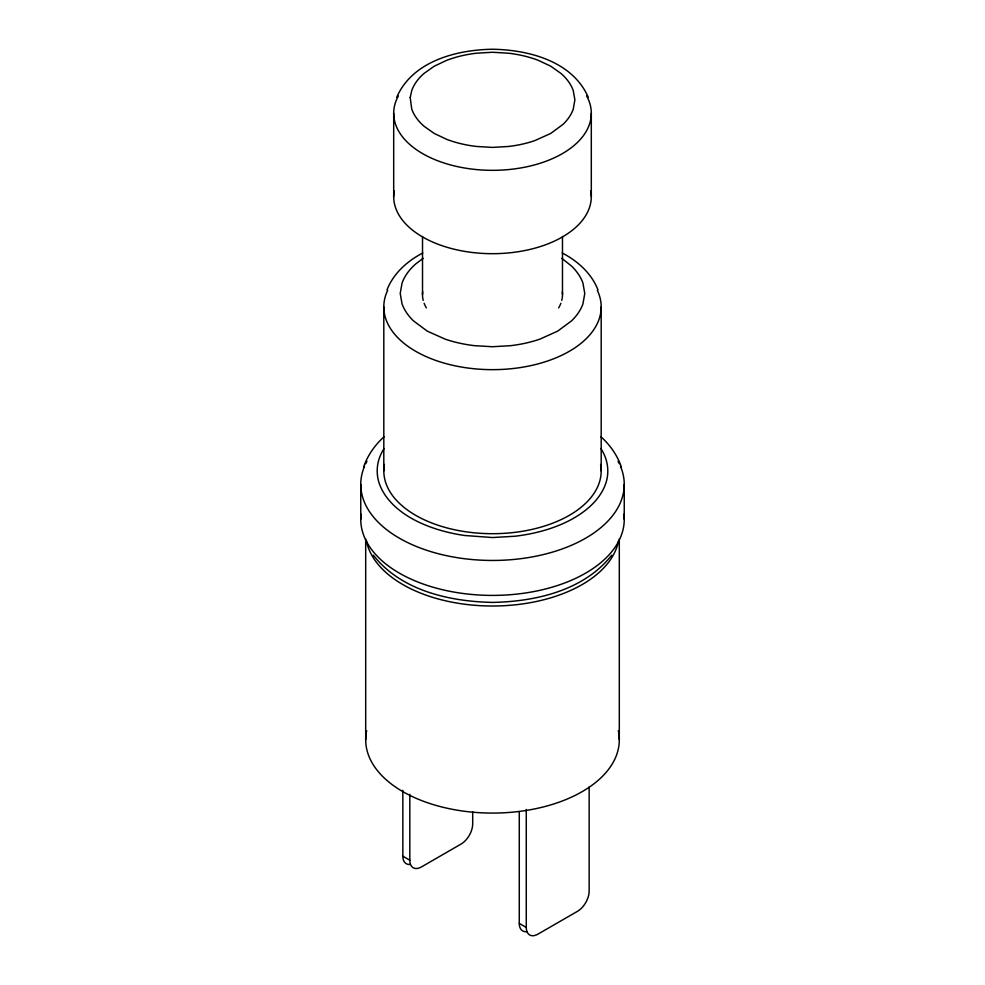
<?xml version="1.0" encoding="UTF-8"?>
<svg xmlns="http://www.w3.org/2000/svg" width="985" height="985" viewBox="0 0 985 985"><rect width="100%" height="100%" fill="white"/><g stroke="black" fill="none" stroke-linecap="round" stroke-linejoin="round"><path stroke-width="1.48" d="M363.551 467.161C367.553 455.402 374.953 444.961 384.138 436.675M396.709 97.343C412.346 61.168 456.498 49.779 492.5 49.25C528.489 49.779 572.642 61.168 588.267 97.343M387.019 289.861C393.409 273.399 407.384 260.976 422.787 252.997M611.697 555.22C583.785 590.618 535.483 601.626 492.5 602.401C449.542 601.539 401.178 590.704 373.327 555.208M423.156 258.341L415.83 263.869A94.449 54.532 0 0 0 402.052 283.089L400.218 293.456L402.04 303.836A94.646 54.643 0 0 0 413.441 320.839L427.256 331.132L445.085 339.111A94.634 54.643 0 0 0 474.524 345.673L492.5 346.732L510.476 345.686A93.895 54.212 0 0 0 539.94 339.123L557.707 331.108L571.583 320.839A93.932 54.224 0 0 0 582.96 303.836L584.77 293.456L582.935 283.077A94.658 54.643 0 0 0 571.559 266.085L561.844 258.341M562.213 252.997C577.604 260.963 591.566 273.399 597.957 289.861M402.84 790.29L402.84 856.174L409.822 860.213A16.474 9.505 -60 0 0 421.469 866.935L461.054 844.071A16.474 9.505 -60 0 0 472.702 823.903L472.702 811.652M519.28 811.554L519.28 923.413L526.273 927.439A16.474 9.505 -60 0 0 537.909 934.162L577.505 911.31A16.474 9.505 -60 0 0 589.153 891.142L589.153 786.941M600.862 436.675C610.035 444.961 617.423 455.402 621.424 467.149M624.244 484.398L624.244 519.354M619.306 538.93L619.306 739.87M601.195 306.901L601.195 470.941M591.308 113.275L591.308 196.643M562.484 236.511L562.484 294.675M526.273 809.461L526.273 927.439M422.516 236.511L422.516 294.675M409.822 794.329L409.822 860.213M393.692 113.275L393.692 196.643M383.805 306.901L383.805 470.941M365.694 538.93L365.694 739.87M360.756 484.398L360.756 519.354M618.58 540.63A126.806 73.21 0 0 1 492.5 606.009A126.806 73.21 0 0 1 366.42 540.63M618.309 730.747A126.806 73.21 0 0 1 492.5 813.081A126.806 73.21 0 0 1 366.691 730.747M620.464 466.287A131.744 76.067 0 0 1 492.5 560.453A131.744 76.067 0 0 1 364.536 466.287M365.681 463.787A131.744 76.067 0 0 1 366.962 461.325M618.038 461.325A131.744 76.067 0 0 1 619.319 463.787M623.936 514.108A131.744 76.067 0 0 1 492.5 595.408A131.744 76.067 0 0 1 361.064 514.108M384.015 448.544A118.422 68.371 0 0 0 380.702 454.787C376.036 464.932 376.036 476.962 380.702 487.095A118.495 68.408 0 0 0 393.668 505.17C404.761 515.869 418.773 523.01 433.228 528.009A118.495 68.408 0 0 0 464.514 535.483L492.5 537.539L514.97 536.234A117.4 67.78 0 0 0 551.772 528.022C566.227 522.986 580.227 515.808 591.357 505.17A117.4 67.78 0 0 0 605.578 483.918C609.001 474.511 608.398 463.886 604.285 454.787A118.495 68.408 0 0 0 600.973 448.544M562.312 291.794A69.984 40.41 0 0 1 561.782 300.425M560.884 303.269A69.984 40.41 0 0 1 558.643 307.886M426.357 307.886A69.984 40.41 0 0 1 424.116 303.269M423.218 300.425A69.984 40.41 0 0 1 422.688 291.794M600.604 464.464A108.695 62.757 0 0 1 492.5 533.698A108.695 62.757 0 0 1 384.396 464.464M597.329 290.316A108.695 62.757 0 0 1 492.5 369.658A108.695 62.757 0 0 1 387.671 290.316M590.778 190.758A98.808 57.044 0 0 1 492.5 253.687A98.808 57.044 0 0 1 394.222 190.758M586.654 95.976A98.808 57.044 0 0 1 492.5 170.331A98.808 57.044 0 0 1 398.346 95.976M526.643 931.662A16.474 9.505 -60 0 1 519.28 923.413M410.191 864.436A16.474 9.505 -60 0 1 402.84 856.174M410.203 97.503L411.742 109.101A84.402 48.733 0 0 0 424.055 126.252L434.25 133.468L446.734 139.353A84.378 48.721 0 0 0 476.457 146.457L492.5 147.405L508.555 146.469A83.836 48.4 0 0 0 534.855 140.596L550.726 133.443L563.112 124.282A83.86 48.413 0 0 0 573.27 109.101L574.883 99.83L573.245 90.571A84.39 48.721 0 0 0 560.945 73.419L550.763 66.204L538.266 60.319A84.378 48.708 0 0 0 508.543 53.215L492.5 52.267L476.457 53.202A84.353 48.708 0 0 0 446.734 60.319L434.237 66.204L424.042 73.419A84.328 48.684 0 0 0 411.742 90.571L410.203 97.503"/></g></svg>
